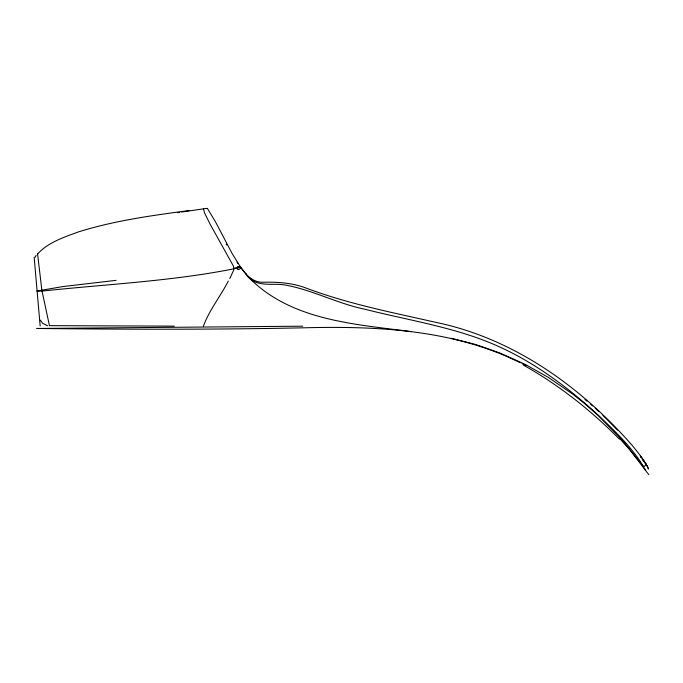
<?xml version="1.0" encoding="UTF-8"?>
<svg xmlns="http://www.w3.org/2000/svg" width="683" height="683" viewBox="0 0 683 683"><rect width="100%" height="100%" fill="white"/><g stroke="black" fill="none" stroke-linecap="round" stroke-linejoin="round"><path stroke-width="1.02" d="M645.375 470.331C634.797 449.465 613.53 429.846 595.986 413.044C568.188 387.935 537.871 365.029 503.9 348.936C460.103 327.891 411.525 321.13 364.859 309.228C337.385 303.576 312.225 289.788 284.623 284.922C273.533 283.155 261.111 286.553 251.267 279.817C249.56 278.621 248.04 277.127 246.887 275.386C245.564 273.277 243.711 271.535 242.328 269.461C240.792 267.241 240.177 266.84 242.2 269.239C247.135 276.248 253.956 282.677 263.339 282.241C277.81 281.908 292.469 282.873 306.138 288.072C347.946 303.833 391.854 312.387 435.293 322.231C513.215 338.187 580.584 386.441 632.236 445.427C637.828 452.411 643.702 459.377 647.825 467.368C648.73 470.024 648.116 467.881 647.382 466.472M240.775 267.83C236.677 273.507 235.259 263.382 240.305 267.403M648.304 468.965L648.295 469.17M35.132 257.295L36.139 255.263M230.376 277.298L233.731 270.084L233.424 266.114L210.057 224.101L204.55 212.925L203.397 208.776M230.12 277.776L229.736 278.485M228.31 281.046C220.566 296.217 209.152 310.33 203.397 326.167M238.999 267.693L237.172 268.112M236.975 268.154L233.945 268.82C170.673 281.362 106.027 284.222 42.013 291.103L37.386 291.146M36.78 291.069L62.699 286.604L116.084 280.337M177.606 212.686L179.595 212.345M181.661 212.029L206.804 208.375M189.131 210.543C151.925 215.504 114.462 220.618 78.536 231.887C64.228 237.103 47.682 242.55 37.608 254.05M234.525 268.009L240.809 267.266L240.126 266.874M174.259 326.132L49.449 325.654M302.817 326.184L36.78 328.472C125.535 329.394 214.3 329.735 303.039 327.823C376.606 325.953 453.162 329.283 520.267 362.75M411.251 331.631C356.091 324.288 293.186 320.822 250.968 279.603L250.516 278.254L254.076 281.498M451.25 338.273L475.727 344.522L500.357 353.154L525.278 364.44L548.142 377.281L572.2 393.732L583.82 402.902L598.496 415.785L621.718 439.63L643.651 466.702L646.417 464.747L640.603 456.082M47.733 325.834L42.619 323.307L40.306 320.182M522.162 363.655L525.97 365.456M523.195 364.978C558.617 384.811 590.821 410.184 619.319 439.058M584.99 399.495L586.902 401.075M590.667 404.259L592.528 405.864M595.294 408.306L598.923 411.584M602.918 415.315L617.611 430.111M619.609 438.418L630.025 450.063L648.85 474.694M640.782 457.303L640.304 456.688M642.344 459.326L642.857 460M642.985 460.171L643.369 460.675M643.745 461.179L644.889 462.698M239.562 265.832L240.501 267.062L231.981 253.248L215.657 222.146L207.342 208.324M645.153 463.04L645.759 463.859M646.067 464.278L646.835 465.482M646.084 464.295L645.751 463.842M236.958 262.17L237.804 263.39M646.921 465.635L647.288 466.301M226.201 244.13L226.688 245.026M644.803 468.82L645.094 469.46M246.111 273.772L246.401 274.592M49.449 325.654L41.859 290.224L37.565 253.717M34.15 257.218L40.169 325.979"/></g></svg>
